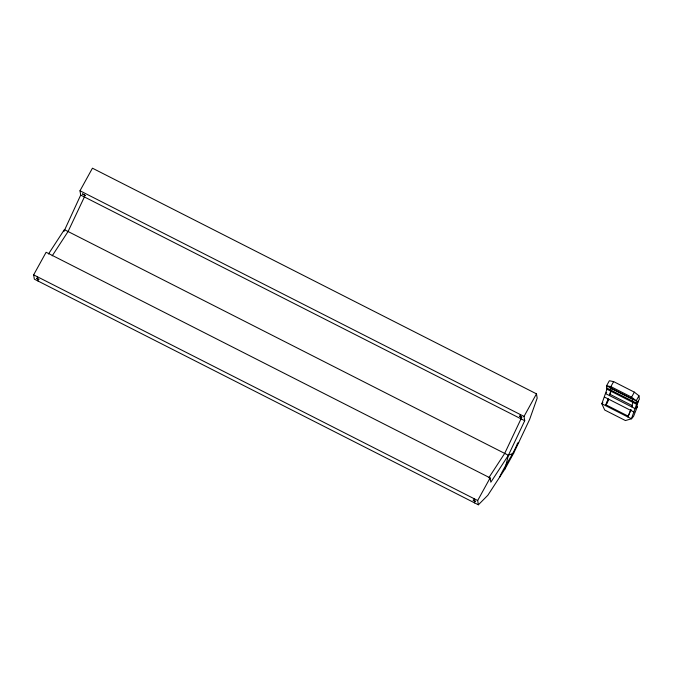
<?xml version="1.0" encoding="UTF-8"?>
<svg xmlns="http://www.w3.org/2000/svg" width="673" height="673" viewBox="0 0 673 673"><rect width="100%" height="100%" fill="white"/><g stroke="black" fill="none" stroke-linecap="round" stroke-linejoin="round"><path stroke-width="1.01" d="M63.868 231.605L80.693 195.077L79.994 190.77L92.445 168.191L536.474 393.84L537.172 398.147L529.634 419.414L513.735 453.064L504.927 469.047L487.824 495.286L478.377 504.809L34.348 279.16L33.65 274.853L46.101 252.274L490.121 477.923L490.827 482.23L508.393 455.285L524.721 420.726L524.023 416.419L536.474 393.84M499.602 477.207C504.666 465.573 513.011 455.158 517.579 443.053L518.681 442.598M504.927 469.047L508.393 455.285L513.735 453.064M636.498 403.691L639.35 399.266L638.963 395.791L634.361 392.149L613.641 381.616L609.359 380.75L606.575 385.755L606.962 389.23L601.847 403.75L604.707 410.025L625.427 420.549L631.451 418.791L633.545 416.402L637.482 406.357L636.431 407.846L638.197 401.125M610.663 391.106L609.486 395.589L611.185 390.862M632.864 402.395L631.686 406.871L632.443 405.726L610.243 394.445M608.173 398.938L605.549 405.634L608.4 399.207M607.122 403.304L608.619 399.484M628.346 416.225L630.971 409.537L627.749 416.915L628.346 416.225L606.146 404.944M84.394 196.953L68.066 231.52L52.2 255.849M478.377 504.809L477.679 500.51L490.121 477.923M602.89 402.555L601.847 403.75L631.451 418.791L636.565 404.271L636.178 400.797L606.575 385.755L610.857 386.622L613.641 381.616M611.16 386.975L611.328 388.523L610.537 389.953L610.276 387.631M638.963 395.791L636.178 400.797L631.577 397.154L634.361 392.149M48.498 253.973L64.364 229.636L508.393 455.285M488.825 477.746L504.691 453.409L521.02 418.85L520.742 417.125C516.048 413.996 525.049 418.387 520.742 417.125M606.676 392.359L605.784 393.705L635.388 408.755L636.725 406.728M637.903 402.244L636.565 404.271L606.962 389.23M37.629 278.462C33.322 277.192 42.323 281.592 37.629 278.462L37.352 276.738M474.255 500.35C469.947 499.08 478.949 503.48 474.255 500.35L473.977 498.626M610.857 386.622L631.577 397.154M611.328 388.523L632.603 399.333M606.836 388.069L636.439 403.119M604.472 397.053L634.075 412.095M79.994 190.77L524.023 416.419M80.693 195.077L524.721 420.726M33.65 274.853L477.679 500.51M520.322 414.543L520.599 416.259M474.398 501.208L474.675 502.933M37.772 279.32L38.05 281.045M632.477 398.921L632.738 401.234M82.594 193.967L85.496 195.641L82.594 193.967"/></g></svg>
